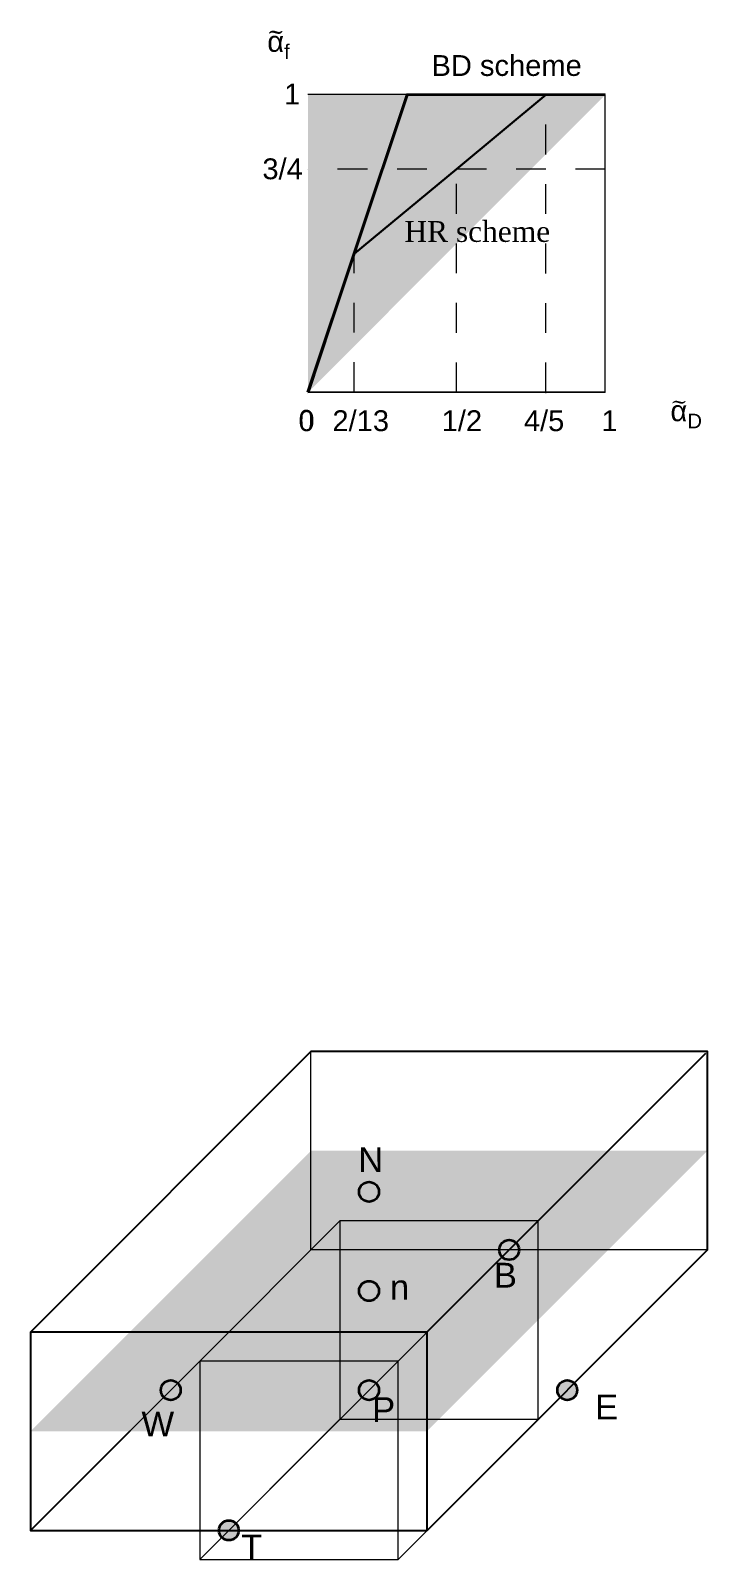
# Model space of a CAD drawing. Header units: millimetres. Extents: x -488.3 to -450.2, y 115.5 to 173.2.
# Drawn here: x -464.65 to -462.37, y 160.79 to 165.92 of the extents above; entities that cross this region are included whole.
import ezdxf

# ---------------------------------------------------------------- set-up
doc = ezdxf.new("R2010")
doc.units = ezdxf.units.MM
doc.linetypes.add('ACANSTGL', pattern=[0.11811023622, 0.07874015748, -0.03937007874])
doc.linetypes.add('HIDDEN', pattern=[9.524999999999999, 6.35, -3.175])
for name, color, linetype, lineweight in [('CONTINUA FINA', 3, 'Continuous', 18), ('CONTINUA MEDIA', 2, 'Continuous', 25), ('CONTORNO', 4, 'Continuous', 35), ('DIMENSION', 9, 'Continuous', 15), ('HIDDED', 6, 'HIDDEN', 18), ('TEXTO', 7, 'Continuous', 15)]:
    doc.layers.add(name, color=color, linetype=linetype, lineweight=lineweight)
doc.styles.get("Standard").update_dxf_attribs({"font": 'arial.ttf'})

msp = doc.modelspace()

# ---------------------------------------------------------------- hatches: boundary and pattern name
at = {"layer": 'CONTINUA FINA', "transparency": 33554508}
h = msp.add_hatch(color=256, dxfattribs=at)
h.dxf.hatch_style = 1
h.set_gradient(color1=(255, 0, 0), color2=(221, 179, 212), name='SPHERICAL')
h.paths.add_polyline_path([(-462.3690281097136, 162.1594555493728), (-463.3118371512957, 161.2166465077907), (-464.6451704846289, 161.2166465077907), (-463.7023614430469, 162.1594555493728)])
at = {"layer": 'CONTINUA FINA'}
h = msp.add_hatch(color=0, dxfattribs=at)
h.dxf.hatch_style = 1
h.paths.add_polyline_path([(-463.5404326305046, 162.0213843619151, 1), (-463.473765963838, 162.0213843619151, 1)])
h = msp.add_hatch(color=0, dxfattribs=at)
h.dxf.hatch_style = 1
h.paths.add_polyline_path([(-463.0356947763802, 161.7927888827061, -1), (-463.0356947763802, 161.8594555493727, -1)])
h = msp.add_hatch(color=0, dxfattribs=at)
h.dxf.hatch_style = 1
h.paths.add_polyline_path([(-464.173765963838, 161.321384361915, -1), (-464.173765963838, 161.3880510285817, -1)])
h = msp.add_hatch(color=0, dxfattribs=at)
h.dxf.hatch_style = 1
h.paths.add_polyline_path([(-463.5070992971713, 161.321384361915, -1), (-463.5070992971713, 161.3880510285817, -1)])
h = msp.add_hatch(color=0, dxfattribs=at)
h.dxf.hatch_style = 1
h.paths.add_polyline_path([(-462.8404326305047, 161.321384361915, -1), (-462.8404326305047, 161.3880510285817, -1)])
h = msp.add_hatch(color=0, dxfattribs=at)
h.dxf.hatch_style = 1
h.paths.add_polyline_path([(-463.9785038179623, 160.849979841124, -1), (-463.9785038179623, 160.9166465077907, -1)])
at = {"layer": 'CONTINUA MEDIA'}
h = msp.add_hatch(color=256, dxfattribs=at)
h.dxf.hatch_style = 1
h.paths.add_polyline_path([(-463.5404326305046, 161.6880510285817, 1), (-463.473765963838, 161.6880510285817, 1)])
at = {"layer": 'DIMENSION', "transparency": 33554556}
h = msp.add_hatch(color=254, dxfattribs=at)
h.dxf.hatch_style = 1
h.paths.add_polyline_path([(-463.7124881214838, 164.7099280477206), (-462.7124881214838, 165.7099280477206), (-463.7124881214838, 165.7099280477206)])
at = {"layer": 'DIMENSION', "transparency": 33554564}
h = msp.add_hatch(color=254, dxfattribs=at)
h.dxf.hatch_style = 1
h.paths.add_polyline_path([(-463.7124202136887, 164.708571253903), (-462.7124202136887, 165.708571253903), (-463.7124202136887, 165.708571253903)])

# ---------------------------------------------------------------- linework, layer by layer
at = {"layer": 'CONTINUA MEDIA'}
for p, q in [((-463.7023614430469, 162.4927888827061), (-464.6451704846289, 161.549979841124)), ((-462.3755240719704, 162.4862929204492), (-463.3183331135525, 161.5434838788672)), ((-462.3690281097136, 161.8261222160394), (-463.3118371512957, 160.8833131744573)), ((-464.3118371512957, 161.2166465077907), (-464.6451704846289, 160.8833131744573))]:
    msp.add_line(p, q, dxfattribs=at)
for points in [[(-463.7129408365595, 164.7085705474772, 0, 0, 0), (-463.7129415429853, 165.878470962481, 0.012, 0, 0), (-463.7129415429853, 165.8971084851687, 0, 0, 0)], [(-463.7129408365595, 164.7085705474772, 0, 0, 0), (-462.5430404215556, 164.708571253903, 0.012, 0, 0), (-462.524402898868, 164.708571253903, 0, 0, 0)]]:
    msp.add_lwpolyline(points, format="xyseb", dxfattribs=at)
at = {"layer": 'CONTINUA MEDIA', "lineweight": 30}
msp.add_lwpolyline([(-463.7110634198712, 164.7099280477206), (-463.5574364508885, 165.1748621571413), (-463.2124541675863, 165.4592156969142), (-462.9121488549252, 165.708571253903), (-462.7138449153013, 165.708571253903)], dxfattribs=at)
at = {"layer": 'CONTINUA MEDIA'}
msp.add_lwpolyline([(-462.3690281097136, 161.8261222160394), (-462.3690281097136, 162.4927888827061), (-463.7023614430469, 162.4927888827061)], dxfattribs=at)
at = {"layer": 'CONTINUA MEDIA', "color": 1}
for points in [[(-463.5070992971713, 161.3547176952484, 0, 0, 0), (-463.5070992971713, 161.9193170023585, 0.04000000000000001, 0, 0), (-463.5070992971713, 162.0213843619151, 0, 0, 0)], [(-463.0356947763802, 161.8261222160394, 0, 0, 0), (-463.9063312958821, 160.9554856965376, 0.04000000000000001, 0, 0), (-463.9785038179623, 160.8833131744573, 0, 0, 0)], [(-464.173765963838, 161.3547176952484, 0, 0, 0), (-462.9424999900613, 161.3547176952484, 0.04000000000000001, 0, 0), (-462.8404326305047, 161.3547176952484, 0, 0, 0)]]:
    msp.add_lwpolyline(points, format="xyseb", dxfattribs=at)
at = {"layer": 'CONTINUA MEDIA'}
msp.add_lwpolyline([(-463.3118371512957, 160.8833131744573), (-463.3118371512957, 161.549979841124), (-464.6451704846289, 161.549979841124), (-464.6451704846289, 160.8833131744573)], close=True, dxfattribs=at)
at = {"layer": 'CONTORNO', "color": 1, "linetype": 'Continuous', "lineweight": 40}
msp.add_lwpolyline([(-462.7124881214838, 165.7099280477206), (-463.3791547881504, 165.709453147183), (-463.7124881214838, 164.7099280477206)], dxfattribs=at)
at = {"layer": 'CONTORNO'}
for centre in [(-463.5070992971713, 162.0213843619151), (-463.0356947763802, 161.8261222160394), (-463.5070992971713, 161.6880510285817), (-464.173765963838, 161.3547176952484), (-463.5070992971713, 161.3547176952484), (-462.8404326305047, 161.3547176952484), (-463.9785038179623, 160.8833131744573)]:
    msp.add_circle(centre, 0.03333333333333334, dxfattribs=at)
at = {"layer": 'DIMENSION'}
for p, q in [((-462.7124881214838, 165.7099280477206), (-463.7124881214838, 165.7099280477206)), ((-462.7124881214838, 164.7099280477206), (-462.7124881214838, 165.7099280477206)), ((-462.7124881214838, 165.2099280477206), (-462.7124881214838, 165.7085033461079)), ((-462.7124202136887, 164.708571253903), (-462.7124202136887, 165.708571253903)), ((-463.7124202136887, 164.708571253903), (-462.7124881214838, 164.7099280477206)), ((-462.7124881214838, 164.7099280477206), (-463.7110634198712, 164.7099280477206))]:
    msp.add_line(p, q, dxfattribs=at)
at = {"layer": 'DIMENSION', "linetype": 'ACANSTGL'}
for p, q in [((-462.9121488549252, 164.7088426126665), (-462.9121488549252, 165.7097858192361)), ((-462.7124881214838, 165.4592156969142), (-463.7124881214838, 165.4592156969142)), ((-463.2124541675863, 164.7092496508118), (-463.2124541675863, 165.4592156969142)), ((-463.5574364508885, 164.7099280477206), (-463.5574364508885, 165.1748621571413))]:
    msp.add_line(p, q, dxfattribs=at)
at = {"layer": 'DIMENSION'}
for p in [(-463.3791547881504, 165.709453147183), (-463.0458214548171, 165.7089782466455), (-463.6342499353798, 164.7099280477206), (-463.5574364508885, 164.7099280477206), (-463.5113347786346, 164.709656688957), (-463.4806229663971, 164.7099280477206), (-463.4038094819058, 164.7099280477206), (-463.3269959974144, 164.7099280477206), (-463.3116061373981, 164.7093853301935), (-463.2501825129231, 164.7099280477206), (-463.1733690284318, 164.7099280477206), (-463.1118774961617, 164.70911397143), (-463.0965555439405, 164.7099280477206), (-463.0197420594491, 164.7099280477206), (-462.9429285749578, 164.7099280477206), (-462.9121488549252, 164.7088426126665), (-462.8661150904665, 164.7099280477206), (-462.7893016059751, 164.7099280477206)]:
    msp.add_point(p, dxfattribs=at)
at = {"layer": 'HIDDED'}
for p, q in [((-463.7023614430469, 161.8261222160394), (-463.7023614430469, 162.4927888827061)), ((-464.0761348909001, 161.4523487681862), (-463.6047303701091, 161.9237532889773)), ((-463.4094682242335, 161.4523487681862), (-462.9380637034425, 161.9237532889773)), ((-462.3690281097136, 161.8261222160394), (-463.7023614430469, 161.8261222160394)), ((-464.0761348909001, 161.4523487681862), (-464.3118371512957, 161.2166465077907)), ((-463.4094682242335, 161.4523487681862), (-463.8808727450245, 160.9809442473951)), ((-464.0761348909001, 160.7856821015195), (-463.6047303701091, 161.2570866223106)), ((-464.0761348909001, 160.7856821015195), (-463.6047303701091, 161.2570866223106)), ((-463.4094682242335, 160.7856821015195), (-462.9380637034425, 161.2570866223106)), ((-463.4094682242335, 160.7856821015195), (-462.9380637034425, 161.2570866223106))]:
    msp.add_line(p, q, dxfattribs=at)
msp.add_lwpolyline([(-464.0761348909001, 160.7856821015195), (-463.4094682242335, 160.7856821015195), (-463.4094682242335, 161.4523487681862), (-464.0761348909001, 161.4523487681862), (-464.0761348909001, 160.7856821015195), (-463.6047303701091, 161.2570866223106), (-462.9380637034425, 161.2570866223106), (-462.9380637034425, 161.9237532889773), (-463.6047303701091, 161.9237532889773), (-463.6047303701091, 161.2570866223106)], dxfattribs=at)

# ---------------------------------------------------------------- texts
at = {"layer": 'CONTINUA MEDIA', "insert": (-463.3882047334527, 165.2845569292402), "char_height": 0.08, "attachment_point": 1}
msp.add_mtext_dynamic_manual_height_columns('\\A1;\\pxsm1;{\\fTimes New Roman|b0|i0|c0|p18;\\H0.875x;HR scheme}', width=0.495852019260919, gutter_width=6.283200000000002, heights=[0.09631532332898253], dxfattribs=at)
at = {"layer": 'DIMENSION', "char_height": 0.06, "attachment_point": 1}
for insert in [(-463.8530632570622, 165.9541472015361), (-463.8529953492671, 165.9527904077186), (-462.4971323443236, 164.7098601734344)]:
    msp.add_mtext_dynamic_manual_height_columns('\\pxsm2,qj;{\\fCambria Math|b0|i0|c0|p18;\\C0;~}', width=0.0098433667578327, gutter_width=0.0002, heights=[0], dxfattribs=dict(at, insert=insert))
at = {"layer": 'TEXTO'}
for s, width, gutter_width, heights, insert, char_height, attachment_point in [('\\A1;\\pxsm1;{\\fArial|b0|i0|c161|p34;\\H0.875x;α\\fArial|b0|i0|c0|p34;\\H0.7x;\\S^ f;}', 0.2807717765162333, 6.283200000000002, [0.09631532332898253], (-463.8491419284769, 165.9233347022414), 0.08, 1), ('\\A1;\\pxsm1;{\\H0.875x;1}', 0.2807717765162333, 6.283200000000002, [0.09631532332898253], (-463.7927551967567, 165.7465975410227), 0.08, 1), ('\\A1;\\pxsm1;{\\H0.875x;3/4}', 0.2807717765162333, 6.283200000000002, [0.09631532332898253], (-463.8656029490559, 165.4952001237523), 0.08, 1), ('\\A1;\\pxsm1;{\\fArial|b0|i0|c161|p34;\\H0.875x;α\\fArial|b0|i0|c0|p34;\\H0.7x;\\S^ D;}', 0.2807717765162333, 6.283200000000002, [0.09631532332898253], (-462.4933468313284, 164.6817612617748), 0.08, 1), ('\\A1;\\pxsm1;{\\H0.875x;0}', 0.2807717765162333, 6.283200000000002, [0.09631532332898253], (-463.7442805921626, 164.6485062605772), 0.08, 1), ('\\A1;\\pxsm1;{\\fTimes New Roman|b0|i0|c0|p18;\\H0.875x;0}', 0.2807717765162333, 6.283200000000002, [0.09631532332898253], (-463.7443484999577, 164.6498630543948), 0.08, 1), ('\\A1;\\pxsm1;{\\H0.875x;2/13}', 0.2807717765162333, 6.283200000000002, [0.09631532332898253], (-463.6300663160273, 164.6485062605772), 0.08, 1), ('\\A1;\\pxsm1;{\\H0.875x;1/2}', 0.2807717765162333, 6.283200000000002, [0.09631532332898253], (-463.2627221020313, 164.6485062605772), 0.08, 1), ('\\A1;\\pxsm1;{\\H0.875x;4/5}', 0.2807717765162333, 6.283200000000002, [0.09631532332898253], (-462.9863368289949, 164.6485062605772), 0.08, 1), ('\\A1;\\pxsm1;{\\H0.875x;1}', 0.2807717765162333, 6.283200000000002, [0.09631532332898253], (-462.7255708930671, 164.6485062605772), 0.08, 1), ('\\A1;B', 0.05119936107154407, 0.4166666666666667, [0], (-463.00965338062, 161.782776688623), 0.08333333333333334, 3), ('\\A1;n', 0.05119936107154407, 0.4166666666666667, [0], (-463.4367511024594, 161.6592680820609), 0.08333333333333334, 7), ('\\A1;P', 0.08333333333333334, 0.4166666666666667, [0], (-463.4190693548757, 161.3310571400436), 0.08333333333333334, 3), ('\\A1;E', 0.05119936107154407, 0.4166666666666667, [0], (-462.6693945616224, 161.3397840335866), 0.08333333333333334, 3), ('\\A1;W', 0.05119936107154407, 0.4166666666666667, [0], (-464.1622840597727, 161.2823467459618), 0.08333333333333334, 3), ('\\A1;T', 0.05119936107154407, 0.4166666666666667, [0], (-463.8660037973729, 160.8690154348529), 0.08333333333333334, 3)]:
    msp.add_mtext_dynamic_manual_height_columns(s, width=width, gutter_width=gutter_width, heights=heights, dxfattribs=dict(at, insert=insert, char_height=char_height, attachment_point=attachment_point))
at = {"layer": 'TEXTO', "color": 1, "insert": (-463.2969571787174, 165.8424777967341), "char_height": 0.08, "attachment_point": 1}
msp.add_mtext_dynamic_manual_height_columns('\\A1;\\pxsm1;{\\H0.875x;BD scheme}', width=1.09487444798335, gutter_width=6.541094792465961, heights=[0.09631532332898253], dxfattribs=at)
at = {"layer": 'TEXTO', "insert": (-463.4593912038263, 162.1710489993295), "char_height": 0.08333333333333334, "attachment_point": 3, "rotation": 0.17160002141431263}
msp.add_mtext_dynamic_manual_height_columns('\\A1;N', width=0.05119936107154407, gutter_width=0.4166666666666667, heights=[0], dxfattribs=at)

doc.saveas('drawing.dxf')
